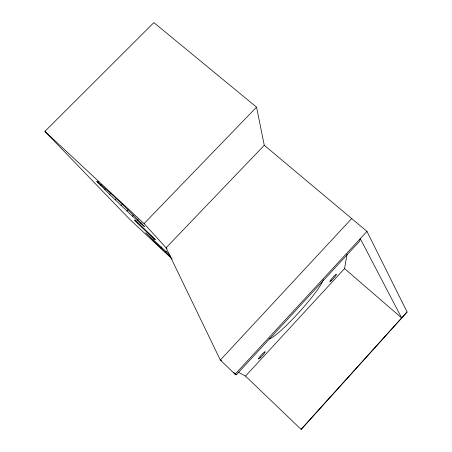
<?xml version="1.0" encoding="UTF-8"?>
<svg xmlns="http://www.w3.org/2000/svg" width="452" height="452" viewBox="0 0 452 452"><rect width="100%" height="100%" fill="white"/><g stroke="black" fill="none" stroke-linecap="round" stroke-linejoin="round"><path stroke-width="0.68" d="M238.074 372.086L245.515 376.092L344.548 268.578L347.057 254.12M172.24 259.058L129.532 219.13L44.912 131.379L153.861 22.6L256.55 107.152L264.273 145.267L366.973 231.401L407.088 311.976L301.128 429.4L245.515 376.092M301.128 429.4L407.088 311.976M264.273 145.267L166.093 247.798L220.333 360.058L235.08 374.25L366.973 231.401M235.08 374.25L236.283 374.844L359.696 241.125L360.272 238.662L401.681 317.971L344.548 268.578M351.684 218.576L220.333 360.058L221.44 360.679M170.218 255.442L145.674 232.769L160.861 247.933L161.839 246.916M160.861 247.933L165.511 252.335L166.483 251.323M152.409 239.786L153.386 238.769M137.222 220.519L144.431 226.599C129.458 210.694 113.52 195.315 96.801 181.337L109.559 194.405L132.447 216.152L137.222 220.519L138.199 219.508M140.973 223.864L141.951 222.847M166.997 248.792L144.052 223.61L256.55 107.152M126.955 211.039L127.939 210.027M132.447 216.152L133.425 215.141M121.079 205.49L122.548 203.976M109.559 194.405L110.542 193.399M115.158 199.829L116.633 198.321M97.982 182.755L98.971 181.749M100.666 185.563L101.655 184.557M104.615 189.546L105.604 188.535M170.992 257.465L165.511 252.335M44.912 131.379L144.052 223.61M233.848 372.504L236.283 374.844M323.304 279.794A41.081 5.164 -47.9 0 1 297.879 313.586A41.081 5.164 -47.9 0 1 269.104 338.91M138.097 223.74A14.328 0.316 43.5 0 0 155.177 239.696A14.328 0.316 43.5 0 0 141.708 226.424A14.328 0.316 43.5 0 0 138.097 223.74M331.553 280.415A4.927 0.565 -48.4 0 0 336.429 274.319A4.927 0.565 -48.4 0 0 331.412 279.099A4.927 0.565 -48.4 0 0 331.553 280.415M260.363 357.634A5.006 0.582 -47.4 0 0 265.171 351.701A5.006 0.582 -47.4 0 0 259.776 356.786A5.006 0.582 -47.4 0 0 260.363 357.634"/></g></svg>
